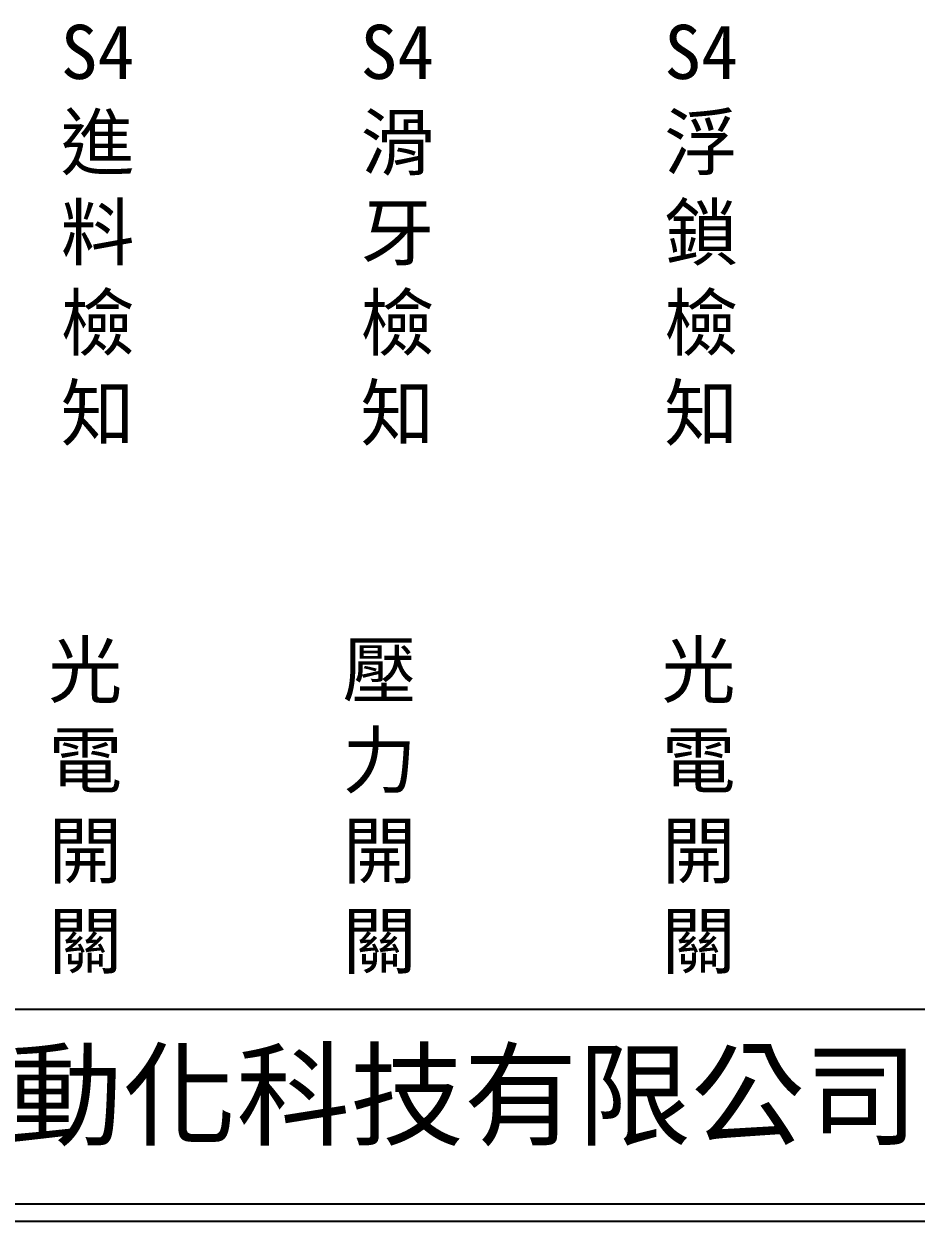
# Model space of a CAD drawing. Extents: x 325 to 612, y 3 to 207.
# Drawn here: x 389.5 to 453.8, y 3 to 89.2 of the extents above; entities that cross this region are included whole.
import ezdxf

# ---------------------------------------------------------------- set-up
doc = ezdxf.new("R2010")
doc.units = 0
doc.layers.add('圖框層', color=7, linetype='CONTINUOUS')
doc.layers.add('標尺寸層', color=3, linetype='CONTINUOUS')
doc.styles.add('CNS', font='romanc.shx', dxfattribs={"bigfont": 'chineset.shx'})
doc.styles.add('STSL', font='kaiu.ttf')

msp = doc.modelspace()

# ---------------------------------------------------------------- linework, layer by layer
at = {"layer": '圖框層', "color": 7}
for p, q in [((326.569, 18.25), (611.07, 18.25)), ((326.569, 4.25), (611.07, 4.25)), ((325.319, 3), (612.319, 3))]:
    msp.add_line(p, q, dxfattribs=at)

# ---------------------------------------------------------------- texts
at = {"layer": '圖框層', "color": 4, "style": 'STSL'}
msp.add_text('泓陞自動化科技有限公司', height=6, dxfattribs=at).set_placement((363.923, 9.076))
at = {"layer": '標尺寸層', "color": 7, "char_height": 3.9, "width": 4.96081, "attachment_point": 5, "style": 'CNS'}
for s, insert in [('{\\fDFKai-SB|b0|i0|c136|p65;S4進料檢知}', (394.851, 74)), ('{\\fDFKai-SB|b0|i0|c136|p65;S4\\P滑牙檢知}', (416.429, 74)), ('{\\fDFKai-SB|b0|i0|c136|p65;S4\\P浮鎖檢知}', (438.303, 74)), ('{\\fDFKai-SB|b0|i0|c136|p65;光電開關}', (393.969, 32.72)), ('{\\fDFKai-SB|b0|i0|c136|p65;壓力開關}', (415.151, 32.72)), ('{\\fDFKai-SB|b0|i0|c136|p65;光電開關}', (438.123, 32.72))]:
    msp.add_mtext(s, dxfattribs=dict(at, insert=insert))

doc.saveas('drawing.dxf')
